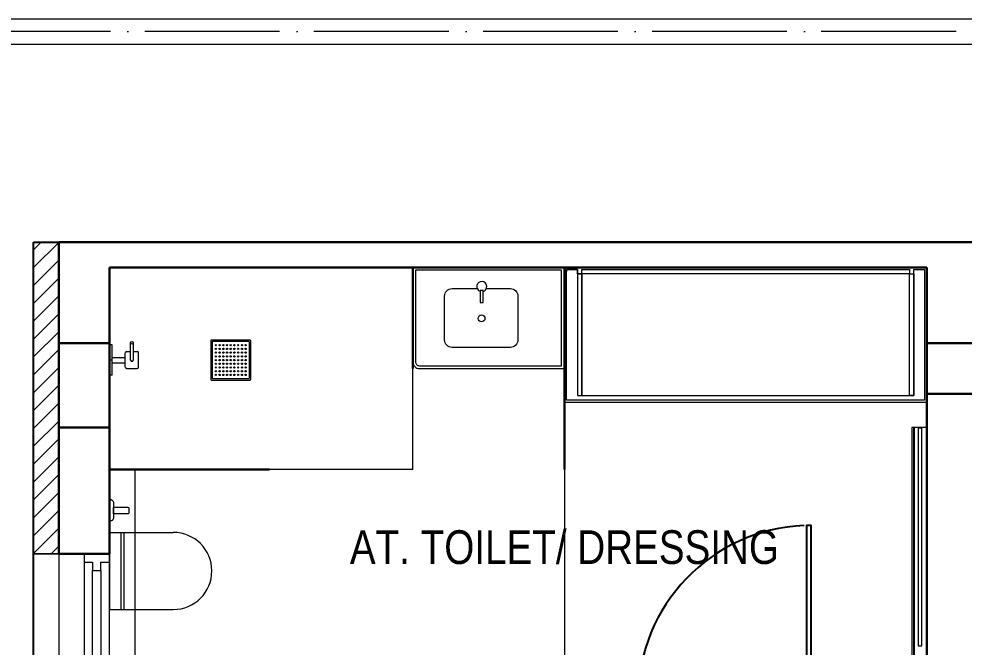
# Model space of a CAD drawing. Header units: millimetres. Extents: x 56222 to 154462, y -172610 to -121287.
# Drawn here: x 152962.8 to 153131, y -167815.6 to -167703.7 of the extents above; entities that cross this region are included whole.
import ezdxf

# ---------------------------------------------------------------- set-up
doc = ezdxf.new("R2010")
doc.units = ezdxf.units.MM
doc.header["$MEASUREMENT"] = 0
doc.linetypes.add('ACAD_ISO04W100', pattern=[30, 24, -3, 0, -3])
doc.layers.add('AR DOOR', color=40, linetype='Continuous')
doc.layers.add('AR ELE-5', color=134, linetype='Continuous')
for name, color, linetype, lineweight in [('COLUMN', 1, 'Continuous', 30), ('FIRST FLOOR', 7, 'Continuous', 9), ('FIRST FLOOR ( DW_RAIL )', 7, 'Continuous', 9), ('FIRST FLOOR ( TEXT )', 7, 'Continuous', 9), ('FIRST FLOOR_( PLine )_', 251, 'Continuous', 30), ('FURNITURE', 34, 'Continuous', 9), ('GROUND FLOOR', 7, 'Continuous', 9), ('GROUND FLOOR  ( DIM )', 7, 'Continuous', 9)]:
    doc.layers.add(name, color=color, linetype=linetype, lineweight=lineweight)
doc.layers.add('XX~SLAB ( PLINE )', color=251, linetype='Continuous', plot=False)
doc.styles.add('KATHA', font='swissc.ttf')

# ---------------------------------------------------------------- blocks, each defined once
blk = doc.blocks.new('A$C744D1EC1')
at = {"layer": 'FURNITURE'}
for p, q in [((-2.26, -0.39), (-2.26, 0)), ((-2.26, -0.39), (-2.26, 0)), ((0, -0.39), (0, 0)), ((0, -0.39), (0, 0)), ((2.26, -0.39), (2.26, 0)), ((2.26, -0.39), (2.26, 0)), ((-2.26, -0.39), (2.26, -0.39)), ((-2.26, -0.39), (2.26, -0.39)), ((-0.39, -0.39), (-0.39, -2.36)), ((0.39, -0.39), (0.39, -2.36)), ((-1.26, -2.56), (-1.26, -4.14)), ((-1.06, -2.36), (1.06, -2.36)), ((1.26, -2.56), (1.26, -3.15)), ((0, -3.15), (2.56, -3.15)), ((0, -3.55), (2.56, -3.55)), ((1.26, -3.55), (1.26, -4.14)), ((-1.06, -4.33), (1.06, -4.33))]:
    blk.add_line(p, q, dxfattribs=at)
for points in [[(-2.96, -15.14), (-2.96, -20.86, 0.414214), (-2.86, -20.96), (2.86, -20.96, 0.414214), (2.96, -20.86), (2.96, -15.14, 0.414214), (2.86, -15.04), (-2.86, -15.04, 0.414214)], [(-2.76, -15.34), (-2.76, -20.66, 0.414214), (-2.66, -20.76), (2.66, -20.76, 0.414214), (2.76, -20.66), (2.76, -15.34, 0.414214), (2.66, -15.24), (-2.66, -15.24, 0.414214)]]:
    blk.add_lwpolyline(points, format="xyb", close=True, dxfattribs=at)
for centre, radius in [((2.56, -3.35), 0.197), ((-2.21, -15.79), 0.0985), ((-2.21, -16.34), 0.0985), ((-2.21, -16.9), 0.0985), ((-1.66, -15.79), 0.0985), ((-1.66, -16.34), 0.0985), ((-1.66, -16.9), 0.0985), ((-1.1, -15.79), 0.0985), ((-1.1, -16.34), 0.0985), ((-1.1, -16.9), 0.0985), ((-0.55, -15.79), 0.0985), ((-0.55, -16.34), 0.0985), ((-0.55, -16.9), 0.0985), ((0, -15.79), 0.0985), ((0, -16.34), 0.0985), ((0, -16.9), 0.0985), ((0.55, -15.79), 0.0985), ((0.55, -16.34), 0.0985), ((0.55, -16.9), 0.0985), ((1.1, -15.79), 0.0985), ((1.1, -16.34), 0.0985), ((1.1, -16.9), 0.0985), ((1.66, -15.79), 0.0985), ((1.66, -16.34), 0.0985), ((1.66, -16.9), 0.0985), ((2.21, -15.79), 0.0985), ((2.21, -16.34), 0.0985), ((2.21, -16.9), 0.0985), ((-2.21, -17.45), 0.0985), ((-2.21, -18), 0.0985), ((-1.66, -17.45), 0.0985), ((-1.66, -18), 0.0985), ((-1.1, -17.45), 0.0985), ((-1.1, -18), 0.0985), ((-0.55, -17.45), 0.0985), ((-0.55, -18), 0.0985), ((0, -17.45), 0.0985), ((0, -18), 0.0985), ((0.55, -17.45), 0.0985), ((0.55, -18), 0.0985), ((1.1, -17.45), 0.0985), ((1.1, -18), 0.0985), ((1.66, -17.45), 0.0985), ((1.66, -18), 0.0985), ((2.21, -17.45), 0.0985), ((2.21, -18), 0.0985), ((-2.21, -18.55), 0.0985), ((-2.21, -19.1), 0.0985), ((-2.21, -19.66), 0.0985), ((-1.66, -18.55), 0.0985), ((-1.66, -19.1), 0.0985), ((-1.66, -19.66), 0.0985), ((-1.1, -18.55), 0.0985), ((-1.1, -19.1), 0.0985), ((-1.1, -19.66), 0.0985), ((-0.55, -18.55), 0.0985), ((-0.55, -19.1), 0.0985), ((-0.55, -19.66), 0.0985), ((0, -18.55), 0.0985), ((0, -19.1), 0.0985), ((0, -19.66), 0.0985), ((0.55, -18.55), 0.0985), ((0.55, -19.1), 0.0985), ((0.55, -19.66), 0.0985), ((1.1, -18.55), 0.0985), ((1.1, -19.1), 0.0985), ((1.1, -19.66), 0.0985), ((1.66, -18.55), 0.0985), ((1.66, -19.1), 0.0985), ((1.66, -19.66), 0.0985), ((2.21, -18.55), 0.0985), ((2.21, -19.1), 0.0985), ((2.21, -19.66), 0.0985), ((-2.21, -20.21), 0.0985), ((-1.66, -20.21), 0.0985), ((-1.1, -20.21), 0.0985), ((-0.55, -20.21), 0.0985), ((0, -20.21), 0.0985), ((0.55, -20.21), 0.0985), ((1.1, -20.21), 0.0985), ((1.66, -20.21), 0.0985), ((2.21, -20.21), 0.0985)]:
    blk.add_circle(centre, radius, dxfattribs=at)
for centre, start, end in [((-1.06, -2.56), 90, 180), ((1.06, -2.56), 0, 90), ((-1.06, -4.14), 180, 270), ((0, -3.35), 90, 270), ((1.06, -4.14), 270, 0)]:
    blk.add_arc(centre, 0.197, start, end, dxfattribs=at)
blk = doc.blocks.new('dfg')
at = {"layer": 'FURNITURE'}
for p, q in [((295086.03, -103322.89), (295099.32, -103322.89)), ((295086.03, -103322.89), (295086.03, -103338.95)), ((295088.5, -103338.95), (295088.5, -103322.89)), ((295089.07, -103338.95), (295089.07, -103322.89)), ((295086.03, -103338.95), (295099.32, -103338.95))]:
    blk.add_line(p, q, dxfattribs=at)
for points in [[(295086.89, -103316.98), (295086.89, -103319.57, -0.455818), (295086.08, -103320.57), (295086.03, -103320.57), (295086.03, -103315.98), (295086.08, -103315.98, -0.455818)], [(295090.07, -103317.91), (295090.07, -103318.8, -0.414214), (295089.82, -103319.05), (295086.89, -103319.05), (295086.89, -103317.66), (295089.82, -103317.66, -0.414214)]]:
    blk.add_lwpolyline(points, format="xyb", close=True, dxfattribs=at)
blk.add_arc((295099.32, -103330.92), 8.03, 270, 90, dxfattribs=at)
blk = doc.blocks.new('*U140')
for points in [[(0, 0), (0, 1120), (-30, 1120), (-30, 0)], [(40, 0), (0, 0), (0, -30), (-10, -30), (-10, -100), (40, -100)], [(-1160, 0), (-1120, 0), (-1120, -30), (-1110, -30), (-1110, -100), (-1160, -100)]]:
    blk.add_lwpolyline(points, close=True)
at = {"layer": 'AR ELE-5', "linetype": 'ByBlock', "ltscale": 15}
blk.add_arc((1.6, -0.7), 1121.6, 92.37301, 179.96526, dxfattribs=at)

msp = doc.modelspace()

# ---------------------------------------------------------------- hatches: boundary and pattern name
at = {"layer": 'GROUND FLOOR  ( DIM )'}
h = msp.add_hatch(dxfattribs=at)
h.set_pattern_fill('ANSI31', color=256, scale=18, style=0)
h.set_pattern_definition([(45, (14702.0527, -509.3925), (-1.590990258, 1.590990258), [])])
h.paths.add_polyline_path([(152965.4144, -167743.4417), (152969.9144, -167743.4417), (152969.9144, -167798.9417), (152965.4144, -167798.9417)])

# ---------------------------------------------------------------- linework, layer by layer
at = {"layer": 'COLUMN'}
for points in [[(152969.9144, -167761.4417), (152978.9144, -167761.4417), (152978.9144, -167776.4417), (152969.9144, -167776.4417)], [(153124.4144, -167761.4417), (153133.4144, -167761.4417), (153133.4144, -167770.4417), (153124.4144, -167770.4417)]]:
    msp.add_lwpolyline(points, close=True, dxfattribs=at)
at = {"layer": 'FIRST FLOOR'}
for p, q in [((152969.9144, -167743.4417), (152969.9144, -168053.9417)), ((152969.9144, -167743.4417), (153370.4144, -167743.4417)), ((152978.9144, -167822.9417), (152978.9144, -167747.9417)), ((152978.9144, -167747.9417), (153124.4144, -167747.9417)), ((153124.4144, -167822.9417), (153124.4144, -167747.9417)), ((152969.9144, -167798.9417), (152978.9144, -167798.9417))]:
    msp.add_line(p, q, dxfattribs=at)
at = {"layer": 'FIRST FLOOR', "ltscale": 0.7}
msp.add_lwpolyline([(153128.9144, -168053.9417), (153128.9144, -168065.9417), (152965.4144, -168065.9417), (152965.4144, -167743.4417), (152969.9144, -167743.4417)], dxfattribs=at)
at = {"layer": 'FIRST FLOOR ( DW_RAIL )'}
msp.add_lwpolyline([(152974.4144, -167798.9417), (152974.4144, -167800.4417), (152975.9144, -167800.4417), (152975.9144, -167801.9417), (152977.4144, -167801.9417), (152977.4144, -167819.9417), (152975.9144, -167819.9417), (152975.9144, -167821.4417), (152974.4144, -167821.4417), (152974.4144, -167822.9417), (152978.9144, -167822.9417), (152978.9144, -167821.4417), (152977.4144, -167821.4417), (152977.4144, -167819.9417), (152975.9144, -167819.9417), (152975.9144, -167801.9417), (152977.4144, -167801.9417), (152977.4144, -167800.4417), (152978.9144, -167800.4417), (152978.9144, -167798.9417), (152974.4144, -167798.9417), (152974.4144, -167822.9417), (152978.9144, -167822.9417), (152978.9144, -167798.9417)], close=True, dxfattribs=at)
at = {"layer": 'FIRST FLOOR_( PLine )_'}
for p, q in [((153133.4144, -167743.4417), (152969.9144, -167743.4417)), ((152969.9144, -167743.4417), (152969.9144, -167798.9417)), ((152978.9144, -167747.9417), (153124.4144, -167747.9417)), ((152978.9144, -167798.9417), (152978.9144, -167747.9417)), ((153124.4144, -167747.9417), (153124.4144, -167822.9417)), ((152969.9144, -167798.9417), (152978.9144, -167798.9417))]:
    msp.add_line(p, q, dxfattribs=at)
at = {"layer": 'FURNITURE'}
for p, q in [((153032.9144, -167783.9417), (153032.9144, -167747.9405)), ((153059.9144, -167747.9417), (153059.9144, -167822.9417)), ((153032.9144, -167783.9417), (152978.9144, -167783.9417))]:
    msp.add_line(p, q, dxfattribs=at)
at = {"layer": 'FURNITURE', "color": 5, "lineweight": 30, "ltscale": 10000}
for p, q in [((153032.9144, -167747.9405), (153032.9144, -167765.9463)), ((153059.9144, -167747.9405), (153059.9144, -167783.9417)), ((152978.9144, -167783.9417), (153007.4144, -167783.9417))]:
    msp.add_line(p, q, dxfattribs=at)
at = {"layer": 'FURNITURE'}
for points in [[(153059.9144, -167747.9417), (153032.9144, -167747.9417), (153032.9144, -167764.749, 0.42261333), (153034.099, -167765.9475), (153059.9144, -167765.9475)], [(153059.4144, -167748.4417), (153033.4144, -167748.4417), (153033.4144, -167764.7547, 0.42530735), (153034.0966, -167765.4475), (153059.4144, -167765.4475)]]:
    msp.add_lwpolyline(points, format="xyb", close=True, dxfattribs=at)
for points in [[(153059.9144, -167747.9417), (153059.9144, -167771.9417), (153124.4144, -167771.9417), (153124.4144, -167747.9417), (153059.9144, -167747.9417), (153059.9144, -167748.6793), (153060.3023, -167748.6793), (153060.3023, -167748.2914), (153062.242, -167748.2914), (153062.242, -167770.778), (153122.0869, -167770.778), (153122.0869, -167748.2914), (153124.0265, -167748.2914), (153124.0265, -167771.5538), (153060.3023, -167771.5538), (153060.3023, -167748.2914), (153062.242, -167748.2914), (153062.242, -167749.0672), (153063.0178, -167749.0672), (153063.0178, -167748.2914), (153121.311, -167748.2914), (153121.311, -167749.0672), (153122.0869, -167749.0672), (153122.0869, -167770.778), (153121.311, -167770.778), (153121.311, -167749.0672), (153063.0178, -167749.0672), (153063.0178, -167770.778), (153063.0178, -167749.0672), (153062.242, -167749.0672), (153062.242, -167748.2914), (153060.3023, -167748.2914), (153060.3023, -167748.6793), (153059.9144, -167748.6793)], [(153121.7544, -167776.4417), (153121.7544, -167822.9417), (153124.4144, -167822.9417), (153124.4144, -167776.4417), (153121.7544, -167776.4417), (153121.7544, -167822.9417)], [(153122.0422, -167776.4417), (153122.0422, -167822.9417), (153124.4144, -167822.9417)], [(153122.1557, -167776.4417), (153122.1557, -167822.9417), (153124.4144, -167822.9417)]]:
    msp.add_lwpolyline(points, dxfattribs=at)
msp.add_lwpolyline([(153046.0176, -167751.7158), (153050.2893, -167751.7157, -0.41421356), (153051.6216, -167753.0478), (153051.6218, -167760.8474, -0.41421356), (153050.2896, -167762.1796), (153039.9083, -167762.1799, -0.41421356), (153038.5761, -167760.8477), (153038.5759, -167753.0482, -0.41421356), (153039.908, -167751.716), (153044.3823, -167751.7159)], format="xyb", dxfattribs=at)
msp.add_lwpolyline([(153046.0176, -167751.7158), (153050.2893, -167751.7157, -0.41421356), (153051.6216, -167753.0478), (153051.6218, -167760.8474, -0.41421356), (153050.2896, -167762.1796), (153039.9083, -167762.1799, -0.41421356), (153038.5761, -167760.8477), (153038.5759, -167753.0482, -0.41421356), (153039.908, -167751.716), (153044.3823, -167751.7159)], format="xyb", dxfattribs=at)
for points in [[(153044.8871, -167752.0686), (153044.8871, -167754.1708), (153045.4235, -167754.1708), (153045.4234, -167752.0686)], [(153044.8871, -167752.0686), (153044.8871, -167754.1708), (153045.4235, -167754.1708), (153045.4234, -167752.0686)], [(153123.4997, -167776.5818), (153122.89, -167776.5818), (153122.89, -167815.3016), (153123.4997, -167815.3016)], [(152983.4144, -167822.9417), (152978.9144, -167822.9417), (152978.9144, -167783.9417), (152983.4144, -167783.9417)]]:
    msp.add_lwpolyline(points, close=True, dxfattribs=at)
msp.add_circle((153045.1554, -167757.0244), 0.6131, dxfattribs=at)
msp.add_circle((153045.1554, -167757.0244), 0.6131, dxfattribs=at)
msp.add_arc((153045.1999, -167751.3529), 0.8946, 284.4676, 249.530737, dxfattribs=at)
msp.add_arc((153045.1999, -167751.3529), 0.8946, 284.4676, 249.530737, dxfattribs=at)
at = {"layer": 'GROUND FLOOR'}
for p, q in [((152870.1644, -167703.6917), (153370.4144, -167703.6917)), ((152874.6644, -167708.1917), (153370.4144, -167708.1917))]:
    msp.add_line(p, q, dxfattribs=at)
at = {"layer": 'GROUND FLOOR', "color": 1, "linetype": 'ACAD_ISO04W100'}
msp.add_lwpolyline([(153370.4144, -167705.9417), (152872.4144, -167705.9417), (152872.4144, -168168.4417), (153370.4144, -168168.4417)], dxfattribs=at)
at = {"layer": 'GROUND FLOOR  ( DIM )'}
msp.add_lwpolyline([(152969.9144, -167743.4417), (152965.4144, -167743.4417), (152965.4144, -167798.9417), (152978.9144, -167798.9417)], dxfattribs=at)
msp.add_lwpolyline([(152965.4144, -167743.4417), (152969.9144, -167743.4417), (152969.9144, -167798.9417), (152965.4144, -167798.9417)], close=True, dxfattribs=at)
at = {"layer": 'XX~SLAB ( PLINE )'}
msp.add_lwpolyline([(152965.4144, -167743.4417), (153370.4144, -167743.4417), (153370.4144, -168053.9417), (153361.4144, -168053.9417), (153341.6097, -168053.9417), (153301.2726, -168053.9417), (153275.9144, -168053.9417), (153128.9144, -168053.9417), (153128.9144, -168065.9417), (152965.4144, -168065.9417)], close=True, dxfattribs=at)

# ---------------------------------------------------------------- block references
at = {"layer": 'AR DOOR', "linetype": 'ByBlock', "lineweight": -2, "extrusion": (0, 0, -1), "xscale": -0.02750000000004277, "yscale": 0.02750000000004277, "zscale": -0.02750000000004277}
msp.add_blockref('*U140', (-153103.8144, -167824.6917), dxfattribs=at)
at = {"layer": 'FURNITURE', "linetype": 'Continuous', "xscale": 1.200000000076199, "yscale": 1.200000000069849, "zscale": 1.2, "rotation": 90.0001863905708}
msp.add_blockref('A$C744D1EC1', (152978.9144, -167764.4414), dxfattribs=at)
at = {"layer": 'FURNITURE', "color": 5, "xscale": 0.8549999999813735, "yscale": 0.8549999999813735, "zscale": 0.855}
msp.add_blockref('dfg', (-99319.6411, -79454.0518), dxfattribs=at)

# ---------------------------------------------------------------- texts
at = {"layer": 'FIRST FLOOR ( TEXT )', "insert": (153059.903, -167797.793), "char_height": 6, "attachment_point": 5, "style": 'KATHA'}
msp.add_mtext('AT. TOILET/ DRESSING', dxfattribs=at)

doc.saveas('drawing.dxf')
